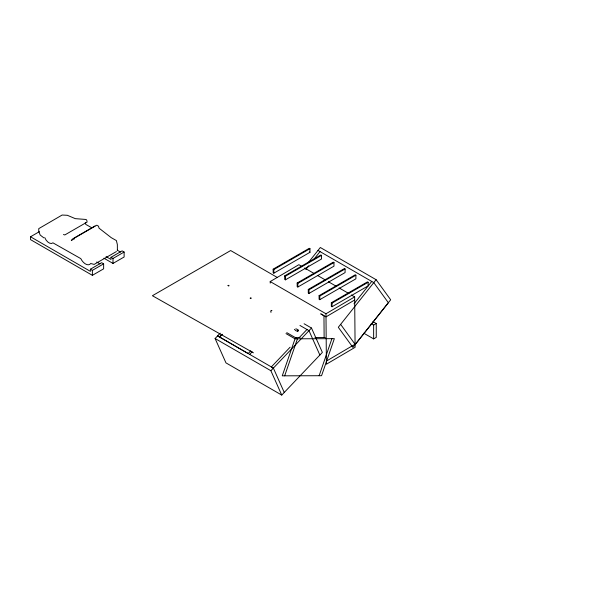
<?xml version="1.0" encoding="UTF-8"?>
<svg xmlns="http://www.w3.org/2000/svg" width="610" height="610" viewBox="0 0 610 610"><rect width="100%" height="100%" fill="white"/><g stroke="black" fill="none" stroke-linecap="round" stroke-linejoin="round"><path stroke-width="0.91" d="M270.992 310.528C273.798 310.086 269.521 310.833 271 312.381M295.026 338.809L282.255 375.829L321.554 375.714L334.341 338.657L295.026 338.809L285.998 333.601M284.672 375.821L297.444 338.802L286.776 332.648M319.137 375.722L331.909 338.702M73.818 239.463L74.489 238.068L96.776 225.204L98.546 226.203L99.018 228.148L111.241 237.664L116.388 240.576L117.349 244.564L117.394 250.047M308.53 262.346L320.326 247.5L376.111 279.7L390.682 299.792L352.9 347.403L338.306 327.288L376.111 279.7M305.823 269.483L308.782 265.754M313.517 259.791L320.029 251.594M353.998 303.818L371.742 281.439M304.1 323.765L311.489 328.027L322.37 352.412L281.751 395.082L225.967 362.881L215.101 338.519L220.187 333.167M219.486 336.979L222.078 334.257M219.562 337.025L222.215 334.341M250.756 350.811L248.163 353.533L217.595 335.889L273.379 368.097L284.245 392.459M249.581 354.57L252.143 351.795M290.131 347.189L271.351 366.923L273.379 368.089M299.197 337.665L306.967 329.507M281.751 395.082L270.878 370.72L311.489 328.027M270.215 283.116L270.2 281.568L298.869 264.694L301.332 266.113M354.654 296.895L355.104 347.319L326.403 364.208L325.976 313.769L354.654 296.895L351.368 294.996M326.38 361.105L355.073 344.215M30.5 236.779L90.379 271.351L90.379 269.208L101.634 262.704L103.631 263.863L103.631 268.835L92.377 275.331L30.5 239.608L30.5 236.779L39.345 231.678M95 225.975L72.72 238.845L71.294 240.5L72.948 239.547M116.426 251.549L94.138 264.412L90.715 263.497A8.487 4.903 60 0 1 80.779 258.61L52.925 242.833A6.954 4.011 60 0 1 44.751 237.61M106.071 256.604L110.989 259.448L110.989 257.306L122.114 250.878L124.12 252.037L124.12 257.008L112.995 263.428L103.913 258.19M90.379 269.208L92.377 270.36L103.631 263.863M110.989 257.306L112.995 258.457L124.12 252.037M273.166 269.155L309.293 248.3L309.964 248.689L309.964 252.311L273.844 273.166L273.166 272.777L273.166 269.155L273.844 269.544L309.964 248.689M284.733 275.834L320.86 254.972L321.531 255.369L321.531 258.991L285.411 279.845L284.733 279.456L284.733 275.834L285.411 276.223L321.531 255.369M297.177 283.002L333.296 262.147L333.975 262.536L333.975 266.158L297.848 287.013L297.177 286.624L297.177 283.002L297.848 283.391L333.975 262.536M308.286 289.43L344.414 268.575L345.085 268.964L345.085 272.586L308.965 293.44L308.286 293.052L308.286 289.43L308.965 289.819L345.085 268.964M319.091 295.667L355.218 274.813L355.897 275.202L355.897 278.823L319.77 299.678L319.091 299.289L319.091 295.667L319.77 296.056L355.897 275.202M331.337 302.735L367.456 281.881L368.135 282.27L368.135 285.892L332.015 306.746L331.337 306.357L331.337 302.735L332.015 303.124L368.135 282.27M371.185 323.628L373.64 325.046L376.256 323.536L376.256 337.376L373.64 338.885L363.812 333.212M63.463 234.537L64.82 234.941L87.108 222.078L86.765 220.233L86.056 219.47L75.289 218.647L67.336 215.292L62.113 215.04L38.743 228.643L38.766 231.19L40.153 235.002L43.813 237.854M294.439 329.324C297.284 333.121 300.951 330.246 295.858 328.767M295.415 337.635L300.074 337.62M314.981 337.574L325.221 337.543M298.305 330.193L297.71 330.536L297.794 331.253M91.416 227.591L85.758 224.388L85.286 222.452M253.447 352.824L152.408 295.72L230.656 250.55L277.481 277.58M318.001 250.428L373.785 282.621L388.356 302.728L355.211 344.459L340.632 324.36M309.293 251.922L309.964 252.311M304.611 268.003L314.455 273.692M317.734 275.583L325.122 279.845M328.401 281.736L336.606 286.471M339.068 287.897L348.912 293.578M354.677 299.998L326.007 316.872L321.081 314.028M372.977 321.638L376.256 323.536M270.2 281.568L325.976 313.769M299.96 325.443L308.995 330.673L319.869 355.035M117.196 250.184L120.475 252.075M96.708 262.01L99.994 263.901M215.101 338.519L270.878 370.72M320.669 313.822L323.956 315.721L324.131 337.361M373.64 325.046L373.64 338.885M332.015 303.124L332.015 306.746M319.77 296.056L319.77 299.678M308.965 289.819L308.965 293.44M297.848 283.391L297.848 287.013M285.411 276.223L285.411 279.845M273.844 269.544L273.844 273.166M112.995 258.457L112.995 263.428M92.377 270.36L92.377 275.331M228.048 285.564C228.918 286.959 229.711 284.534 228.048 285.564M250.245 298.13C251.114 299.533 251.915 297.1 250.245 298.13"/></g></svg>
